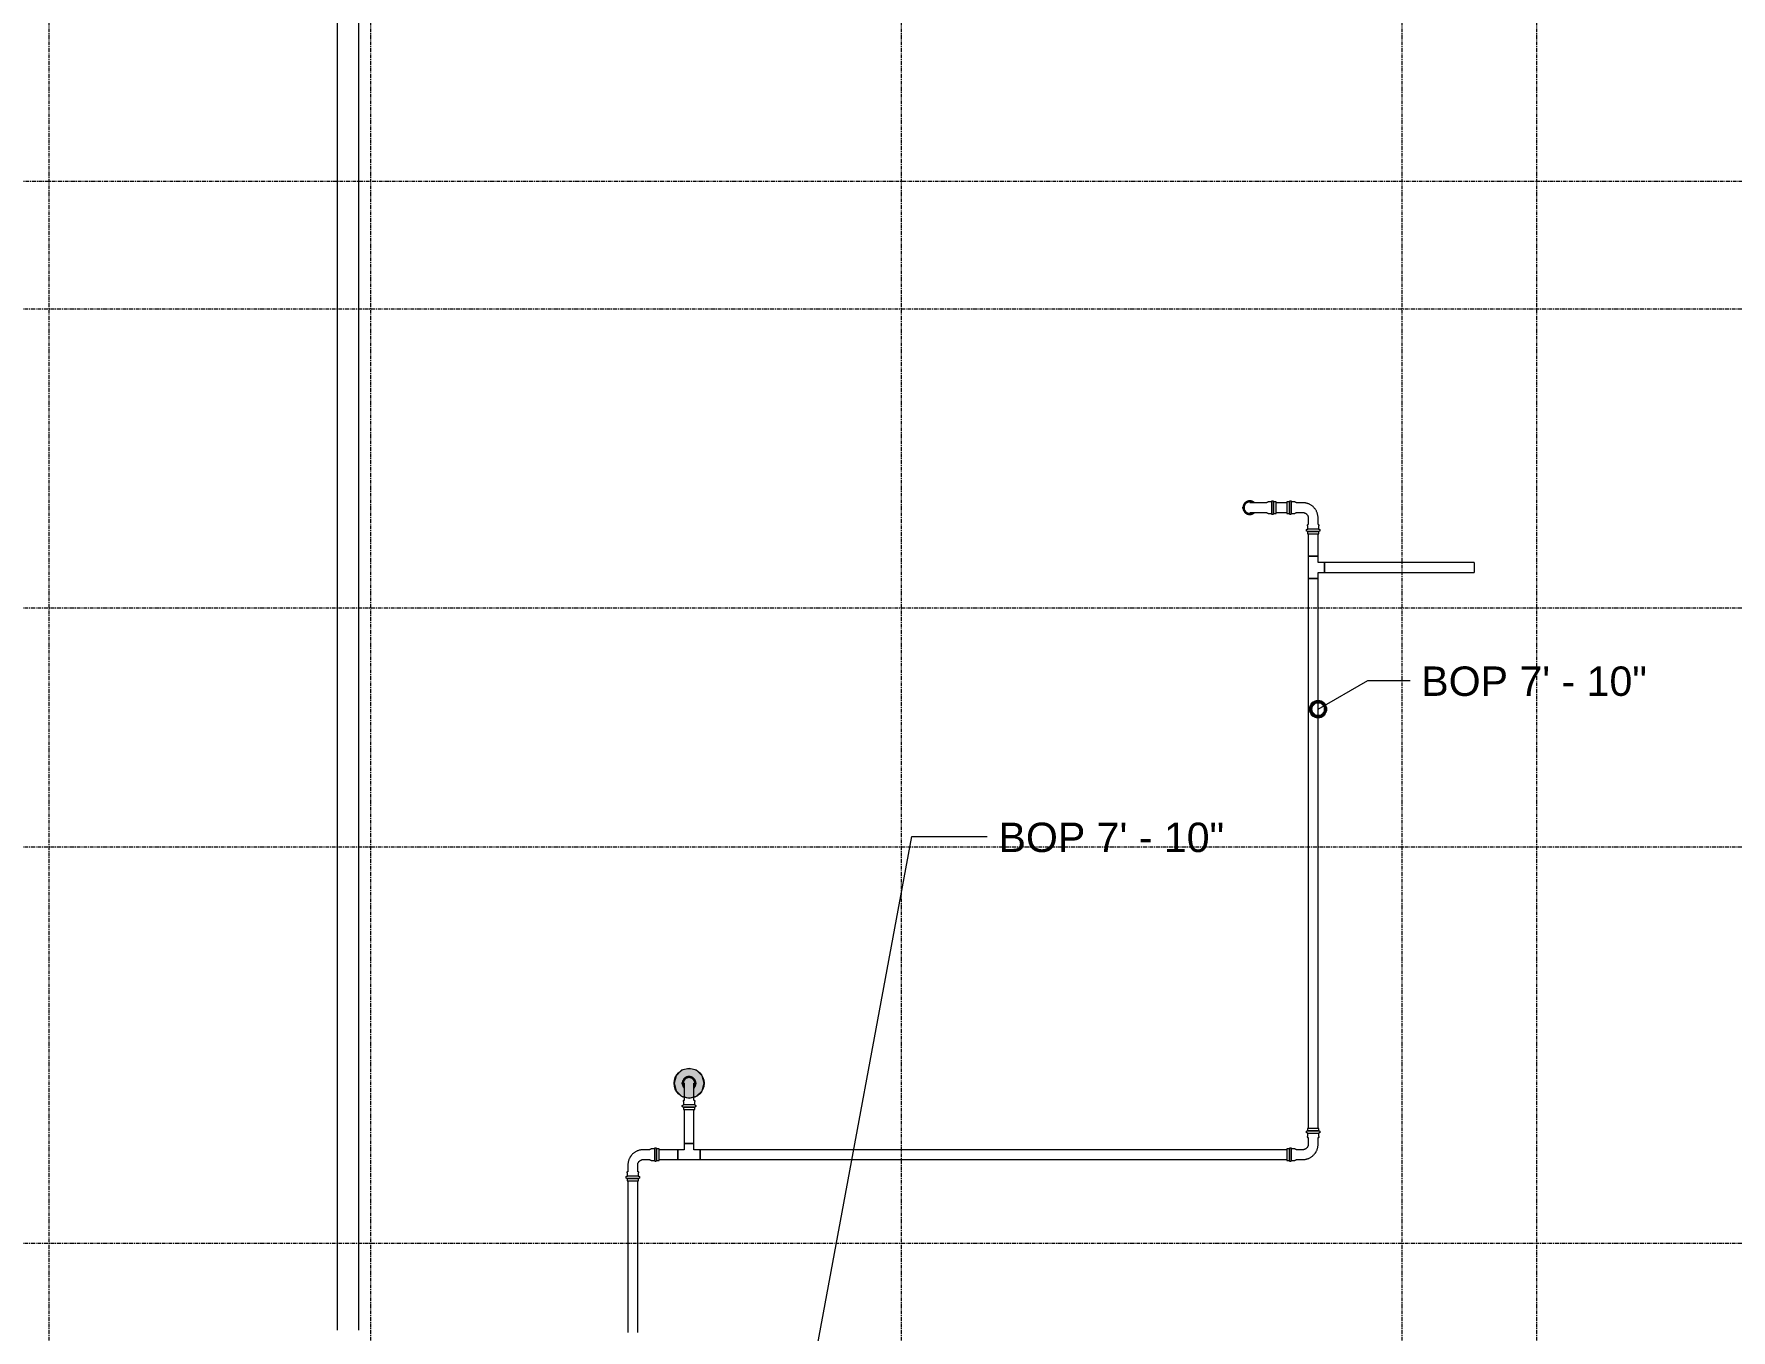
# Model space of a CAD drawing. Header units: inches. Extents: x -3679 to 241, y -496 to 1784.
# Drawn here: x -3057 to -2830, y 675.4 to 848.8 of the extents above; entities that cross this region are included whole.
import ezdxf

# ---------------------------------------------------------------- set-up
doc = ezdxf.new("R2010")
doc.units = ezdxf.units.IN
doc.header["$MEASUREMENT"] = 0
doc.linetypes.add('Grid Line', pattern=[0.875, 0.5, -0.125, 0.125, -0.125])
for name, color, linetype, lineweight in [('A-ANNO-NOTE', 250, 'Continuous', 9), ('G-ANNO-DIMS', 251, 'Continuous', 9), ('P-PIPE', 1, 'Continuous', 9), ('P-PIPE-CNTR', 1, 'Continuous', 9), ('S-GRID', 8, 'Continuous', 9)]:
    doc.layers.add(name, color=color, linetype=linetype, lineweight=lineweight)
doc.styles.add('Arial', font='arial.ttf', dxfattribs={"height": 3.934132})

# ---------------------------------------------------------------- blocks, each defined once
blk = doc.blocks.new('Victaulic-VicPress316-Elbow 90-45deg Style P568_P571 - Standard-V2-SECOND LEVEL')
at = {"layer": 'P-PIPE'}
for p, q in [((-3203.7, 731.1), (-3203.7, 730.2)), ((-3202.39, 730.21), (-3202.39, 731.1)), ((-3203.81, 730.05), (-3203.81, 729.6)), ((-3203.05, 729.6), (-3203.81, 729.6)), ((-3203.81, 729.31), (-3203.81, 728.97)), ((-3203.05, 729.31), (-3203.81, 729.31)), ((-3203.81, 728.97), (-3203.05, 728.97)), ((-3202.28, 729.6), (-3203.05, 729.6)), ((-3202.28, 729.31), (-3203.05, 729.31)), ((-3203.05, 728.97), (-3202.28, 728.97)), ((-3202.28, 729.6), (-3202.28, 730.05)), ((-3202.28, 728.97), (-3202.28, 729.31))]:
    blk.add_line(p, q, dxfattribs=at)
at = {"layer": 'P-PIPE', "flags": 128}
for points in [[(-3203.05, 733.4), (-3203.08, 733.4), (-3203.12, 733.4), (-3203.16, 733.4), (-3203.19, 733.39), (-3203.23, 733.38), (-3203.26, 733.38), (-3203.3, 733.37), (-3203.33, 733.36), (-3203.37, 733.34), (-3203.4, 733.33), (-3203.43, 733.32), (-3203.47, 733.3), (-3203.5, 733.28), (-3203.53, 733.26), (-3203.56, 733.24), (-3203.59, 733.22), (-3203.62, 733.2), (-3203.65, 733.18), (-3203.67, 733.15), (-3203.7, 733.13), (-3203.73, 733.1), (-3203.75, 733.07), (-3203.77, 733.04), (-3203.79, 733.01), (-3203.81, 732.98), (-3203.83, 732.95), (-3203.85, 732.92), (-3203.87, 732.89), (-3203.88, 732.85), (-3203.9, 732.82), (-3203.91, 732.79), (-3203.92, 732.75), (-3203.93, 732.72), (-3203.94, 732.68), (-3203.94, 732.65), (-3203.95, 732.61), (-3203.95, 732.57), (-3203.96, 732.54), (-3203.96, 732.5), (-3203.96, 732.46), (-3203.96, 732.43), (-3203.95, 732.39), (-3203.95, 732.35), (-3203.94, 732.32), (-3203.93, 732.28), (-3203.93, 732.25), (-3203.91, 732.21), (-3203.9, 732.18), (-3203.89, 732.14), (-3203.88, 732.11), (-3203.86, 732.08), (-3203.84, 732.05), (-3203.82, 732.01), (-3203.8, 731.98), (-3203.78, 731.95), (-3203.76, 731.92), (-3203.74, 731.9), (-3203.71, 731.87)], [(-3202.39, 731.86), (-3202.37, 731.88), (-3202.34, 731.91), (-3202.32, 731.94), (-3202.3, 731.97), (-3202.28, 732), (-3202.26, 732.03), (-3202.24, 732.06), (-3202.23, 732.09), (-3202.21, 732.13), (-3202.2, 732.16), (-3202.18, 732.19), (-3202.17, 732.23), (-3202.16, 732.26), (-3202.15, 732.3), (-3202.15, 732.33), (-3202.14, 732.37), (-3202.14, 732.41), (-3202.14, 732.44), (-3202.13, 732.48), (-3202.13, 732.52), (-3202.14, 732.55), (-3202.14, 732.59), (-3202.14, 732.63), (-3202.15, 732.66), (-3202.16, 732.7), (-3202.17, 732.73), (-3202.18, 732.77), (-3202.19, 732.8), (-3202.2, 732.84), (-3202.22, 732.87), (-3202.23, 732.9), (-3202.25, 732.93), (-3202.27, 732.97), (-3202.29, 733), (-3202.31, 733.03), (-3202.33, 733.06), (-3202.35, 733.08), (-3202.38, 733.11), (-3202.4, 733.14), (-3202.43, 733.16), (-3202.46, 733.19), (-3202.49, 733.21), (-3202.51, 733.23), (-3202.55, 733.25), (-3202.58, 733.27), (-3202.61, 733.29), (-3202.64, 733.31), (-3202.67, 733.32), (-3202.71, 733.34), (-3202.74, 733.35), (-3202.78, 733.36), (-3202.81, 733.37), (-3202.85, 733.38), (-3202.88, 733.39), (-3202.92, 733.39), (-3202.95, 733.4), (-3202.99, 733.4), (-3203.03, 733.4), (-3203.05, 733.4)], [(-3203.05, 733.26), (-3203.08, 733.26), (-3203.11, 733.25), (-3203.14, 733.25), (-3203.17, 733.25), (-3203.2, 733.24), (-3203.23, 733.23), (-3203.26, 733.23), (-3203.29, 733.22), (-3203.32, 733.21), (-3203.34, 733.2), (-3203.37, 733.18), (-3203.4, 733.17), (-3203.43, 733.16), (-3203.45, 733.14), (-3203.48, 733.12), (-3203.5, 733.1), (-3203.53, 733.09), (-3203.55, 733.07), (-3203.57, 733.05), (-3203.6, 733.02), (-3203.62, 733), (-3203.64, 732.98), (-3203.66, 732.95), (-3203.67, 732.93), (-3203.69, 732.9), (-3203.71, 732.88), (-3203.72, 732.85), (-3203.74, 732.82), (-3203.75, 732.8), (-3203.76, 732.77), (-3203.77, 732.74), (-3203.78, 732.71), (-3203.79, 732.68), (-3203.8, 732.65), (-3203.8, 732.62), (-3203.81, 732.59), (-3203.81, 732.56), (-3203.81, 732.53), (-3203.81, 732.5), (-3203.81, 732.47), (-3203.81, 732.44), (-3203.81, 732.41), (-3203.8, 732.38), (-3203.8, 732.35), (-3203.79, 732.32), (-3203.78, 732.29), (-3203.78, 732.26), (-3203.77, 732.23), (-3203.76, 732.2), (-3203.74, 732.17), (-3203.73, 732.14), (-3203.72, 732.12), (-3203.7, 732.1)], [(-3203.7, 732.49), (-3203.7, 732.49), (-3203.7, 732.49), (-3203.7, 732.48), (-3203.7, 732.47), (-3203.7, 732.46), (-3203.7, 732.45), (-3203.7, 732.44), (-3203.7, 732.42), (-3203.7, 732.4), (-3203.7, 732.38), (-3203.7, 732.36), (-3203.7, 732.33), (-3203.7, 732.31), (-3203.7, 732.28), (-3203.7, 732.25), (-3203.7, 732.21), (-3203.7, 732.18), (-3203.7, 732.14), (-3203.7, 732.11), (-3203.7, 732.07), (-3203.7, 732.03), (-3203.7, 731.98), (-3203.7, 731.94), (-3203.7, 731.9), (-3203.7, 731.85), (-3203.7, 731.8), (-3203.7, 731.75), (-3203.7, 731.7), (-3203.7, 731.65), (-3203.7, 731.6), (-3203.7, 731.55), (-3203.7, 731.5), (-3203.7, 731.44), (-3203.7, 731.39), (-3203.7, 731.33), (-3203.7, 731.28), (-3203.7, 731.22), (-3203.7, 731.17), (-3203.7, 731.11), (-3203.7, 731.1)], [(-3202.39, 732.1), (-3202.37, 732.13), (-3202.36, 732.16), (-3202.34, 732.18), (-3202.33, 732.21), (-3202.32, 732.24), (-3202.31, 732.27), (-3202.3, 732.3), (-3202.3, 732.33), (-3202.29, 732.36), (-3202.29, 732.39), (-3202.28, 732.42), (-3202.28, 732.45), (-3202.28, 732.48), (-3202.28, 732.51), (-3202.28, 732.54), (-3202.28, 732.57), (-3202.29, 732.6), (-3202.29, 732.63), (-3202.3, 732.66), (-3202.31, 732.69), (-3202.32, 732.72), (-3202.33, 732.75), (-3202.34, 732.78), (-3202.35, 732.81), (-3202.36, 732.84), (-3202.38, 732.86), (-3202.39, 732.89), (-3202.41, 732.92), (-3202.43, 732.94), (-3202.44, 732.97), (-3202.46, 732.99), (-3202.48, 733.01), (-3202.51, 733.03), (-3202.53, 733.06), (-3202.55, 733.08), (-3202.58, 733.09), (-3202.6, 733.11), (-3202.62, 733.13), (-3202.65, 733.15), (-3202.68, 733.16), (-3202.7, 733.18), (-3202.73, 733.19), (-3202.76, 733.2), (-3202.79, 733.21), (-3202.82, 733.22), (-3202.85, 733.23), (-3202.88, 733.24), (-3202.91, 733.24), (-3202.94, 733.25), (-3202.97, 733.25), (-3203, 733.26), (-3203.03, 733.26), (-3203.05, 733.26)], [(-3202.39, 731.1), (-3202.39, 731.15), (-3202.39, 731.21), (-3202.39, 731.26), (-3202.39, 731.32), (-3202.39, 731.37), (-3202.39, 731.43), (-3202.39, 731.48), (-3202.39, 731.54), (-3202.39, 731.59), (-3202.39, 731.64), (-3202.39, 731.69), (-3202.39, 731.74), (-3202.39, 731.79), (-3202.39, 731.84), (-3202.39, 731.88), (-3202.39, 731.93), (-3202.39, 731.97), (-3202.39, 732.02), (-3202.39, 732.06), (-3202.39, 732.1), (-3202.39, 732.13), (-3202.39, 732.17), (-3202.39, 732.21), (-3202.39, 732.24), (-3202.39, 732.27), (-3202.39, 732.3), (-3202.39, 732.33), (-3202.39, 732.35), (-3202.39, 732.37), (-3202.39, 732.4), (-3202.39, 732.41), (-3202.39, 732.43), (-3202.39, 732.45), (-3202.39, 732.46), (-3202.39, 732.47), (-3202.39, 732.48), (-3202.39, 732.48), (-3202.39, 732.49), (-3202.39, 732.49), (-3202.39, 732.49)], [(-3203.81, 729.31), (-3203.82, 729.31), (-3203.82, 729.31), (-3203.83, 729.31), (-3203.84, 729.31), (-3203.84, 729.31), (-3203.85, 729.31), (-3203.85, 729.31), (-3203.86, 729.32), (-3203.86, 729.32), (-3203.87, 729.32), (-3203.87, 729.32), (-3203.88, 729.32), (-3203.88, 729.33), (-3203.89, 729.33), (-3203.89, 729.33), (-3203.9, 729.34), (-3203.9, 729.34), (-3203.91, 729.34), (-3203.91, 729.35), (-3203.92, 729.35), (-3203.92, 729.36), (-3203.92, 729.36), (-3203.93, 729.37), (-3203.93, 729.37), (-3203.93, 729.38), (-3203.94, 729.38), (-3203.94, 729.39), (-3203.94, 729.39), (-3203.95, 729.4), (-3203.95, 729.4), (-3203.95, 729.41), (-3203.95, 729.41), (-3203.95, 729.42), (-3203.95, 729.42), (-3203.96, 729.43), (-3203.96, 729.44), (-3203.96, 729.44), (-3203.96, 729.45), (-3203.96, 729.45), (-3203.96, 729.46), (-3203.96, 729.46), (-3203.96, 729.47), (-3203.96, 729.48), (-3203.96, 729.48), (-3203.95, 729.49), (-3203.95, 729.49), (-3203.95, 729.5), (-3203.95, 729.5), (-3203.95, 729.51), (-3203.94, 729.51), (-3203.94, 729.52), (-3203.94, 729.52), (-3203.94, 729.53), (-3203.93, 729.53), (-3203.93, 729.54), (-3203.93, 729.54), (-3203.92, 729.55), (-3203.92, 729.55), (-3203.92, 729.56), (-3203.91, 729.56), (-3203.91, 729.57), (-3203.9, 729.57), (-3203.9, 729.57), (-3203.89, 729.58), (-3203.89, 729.58), (-3203.88, 729.58), (-3203.88, 729.58), (-3203.87, 729.59), (-3203.87, 729.59), (-3203.86, 729.59), (-3203.86, 729.59), (-3203.85, 729.59), (-3203.84, 729.6), (-3203.84, 729.6), (-3203.83, 729.6), (-3203.83, 729.6), (-3203.82, 729.6), (-3203.82, 729.6), (-3203.81, 729.6)], [(-3203.81, 730.05), (-3203.81, 730.06), (-3203.81, 730.07), (-3203.81, 730.08), (-3203.81, 730.09), (-3203.81, 730.11), (-3203.8, 730.12), (-3203.8, 730.13), (-3203.8, 730.14), (-3203.8, 730.15), (-3203.79, 730.16), (-3203.79, 730.17), (-3203.78, 730.18), (-3203.78, 730.19), (-3203.77, 730.2), (-3203.76, 730.2), (-3203.76, 730.21), (-3203.75, 730.22), (-3203.74, 730.23), (-3203.74, 730.24), (-3203.73, 730.25), (-3203.72, 730.25), (-3203.71, 730.26), (-3203.71, 730.27), (-3203.7, 730.27)], [(-3203.05, 729.6), (-3203.08, 729.6), (-3203.11, 729.6), (-3203.14, 729.6), (-3203.17, 729.6), (-3203.2, 729.6), (-3203.23, 729.6), (-3203.26, 729.6), (-3203.29, 729.6), (-3203.32, 729.6), (-3203.34, 729.6), (-3203.37, 729.6), (-3203.4, 729.6), (-3203.43, 729.6), (-3203.45, 729.6), (-3203.48, 729.6), (-3203.5, 729.6), (-3203.53, 729.6), (-3203.55, 729.6), (-3203.57, 729.6), (-3203.6, 729.6), (-3203.62, 729.6), (-3203.64, 729.6), (-3203.66, 729.6), (-3203.67, 729.6), (-3203.69, 729.6), (-3203.71, 729.6), (-3203.72, 729.6), (-3203.74, 729.6), (-3203.75, 729.6), (-3203.76, 729.6), (-3203.77, 729.6), (-3203.78, 729.6), (-3203.79, 729.6), (-3203.8, 729.6), (-3203.8, 729.6), (-3203.81, 729.6), (-3203.81, 729.6), (-3203.81, 729.6), (-3203.81, 729.6), (-3203.81, 729.6)], [(-3203.81, 729.6), (-3203.81, 729.6), (-3203.81, 729.6), (-3203.81, 729.6), (-3203.8, 729.6), (-3203.8, 729.6), (-3203.79, 729.6), (-3203.78, 729.6), (-3203.77, 729.6)], [(-3203.77, 729.31), (-3203.78, 729.31), (-3203.79, 729.31), (-3203.8, 729.31), (-3203.8, 729.31), (-3203.81, 729.31), (-3203.81, 729.31), (-3203.81, 729.31), (-3203.81, 729.31), (-3203.81, 729.31)], [(-3203.81, 729.31), (-3203.81, 729.31), (-3203.81, 729.31), (-3203.81, 729.31), (-3203.8, 729.31), (-3203.8, 729.31), (-3203.79, 729.31), (-3203.78, 729.31), (-3203.77, 729.31), (-3203.76, 729.31), (-3203.75, 729.31), (-3203.74, 729.31), (-3203.73, 729.31), (-3203.71, 729.31), (-3203.7, 729.31), (-3203.68, 729.31), (-3203.66, 729.31), (-3203.64, 729.31), (-3203.62, 729.31), (-3203.6, 729.31), (-3203.58, 729.31), (-3203.56, 729.31), (-3203.53, 729.31), (-3203.51, 729.31), (-3203.49, 729.31), (-3203.46, 729.31), (-3203.43, 729.31), (-3203.41, 729.31), (-3203.38, 729.31), (-3203.35, 729.31), (-3203.32, 729.31), (-3203.29, 729.31), (-3203.27, 729.31), (-3203.24, 729.31), (-3203.21, 729.31), (-3203.18, 729.31), (-3203.15, 729.31), (-3203.12, 729.31), (-3203.08, 729.31), (-3203.05, 729.31), (-3203.05, 729.31)], [(-3202.28, 729.6), (-3202.28, 729.6), (-3202.28, 729.6), (-3202.29, 729.6), (-3202.29, 729.6), (-3202.29, 729.6), (-3202.3, 729.6), (-3202.31, 729.6), (-3202.32, 729.6), (-3202.33, 729.6), (-3202.34, 729.6), (-3202.35, 729.6), (-3202.37, 729.6), (-3202.38, 729.6), (-3202.4, 729.6), (-3202.41, 729.6), (-3202.43, 729.6), (-3202.45, 729.6), (-3202.47, 729.6), (-3202.49, 729.6), (-3202.51, 729.6), (-3202.53, 729.6), (-3202.56, 729.6), (-3202.58, 729.6), (-3202.61, 729.6), (-3202.63, 729.6), (-3202.66, 729.6), (-3202.68, 729.6), (-3202.71, 729.6), (-3202.74, 729.6), (-3202.77, 729.6), (-3202.8, 729.6), (-3202.83, 729.6), (-3202.86, 729.6), (-3202.89, 729.6), (-3202.92, 729.6), (-3202.95, 729.6), (-3202.98, 729.6), (-3203.01, 729.6), (-3203.04, 729.6), (-3203.05, 729.6)], [(-3203.05, 729.31), (-3203.02, 729.31), (-3202.98, 729.31), (-3202.95, 729.31), (-3202.92, 729.31), (-3202.89, 729.31), (-3202.86, 729.31), (-3202.83, 729.31), (-3202.8, 729.31), (-3202.78, 729.31), (-3202.75, 729.31), (-3202.72, 729.31), (-3202.69, 729.31), (-3202.67, 729.31), (-3202.64, 729.31), (-3202.61, 729.31), (-3202.59, 729.31), (-3202.56, 729.31), (-3202.54, 729.31), (-3202.52, 729.31), (-3202.5, 729.31), (-3202.48, 729.31), (-3202.46, 729.31), (-3202.44, 729.31), (-3202.42, 729.31), (-3202.4, 729.31), (-3202.39, 729.31), (-3202.37, 729.31), (-3202.36, 729.31), (-3202.34, 729.31), (-3202.33, 729.31), (-3202.32, 729.31), (-3202.31, 729.31), (-3202.3, 729.31), (-3202.3, 729.31), (-3202.29, 729.31), (-3202.29, 729.31), (-3202.28, 729.31), (-3202.28, 729.31), (-3202.28, 729.31), (-3202.28, 729.31)], [(-3202.39, 730.27), (-3202.38, 730.26), (-3202.37, 730.26), (-3202.36, 730.25), (-3202.36, 730.24), (-3202.35, 730.23), (-3202.34, 730.22), (-3202.33, 730.22), (-3202.33, 730.21), (-3202.32, 730.2), (-3202.32, 730.19), (-3202.31, 730.18), (-3202.31, 730.17), (-3202.3, 730.16), (-3202.3, 730.15), (-3202.29, 730.14), (-3202.29, 730.13), (-3202.29, 730.12), (-3202.29, 730.11), (-3202.28, 730.1), (-3202.28, 730.09), (-3202.28, 730.07), (-3202.28, 730.06), (-3202.28, 730.05), (-3202.28, 730.05)], [(-3202.32, 729.6), (-3202.31, 729.6), (-3202.3, 729.6), (-3202.3, 729.6), (-3202.29, 729.6), (-3202.29, 729.6), (-3202.28, 729.6), (-3202.28, 729.6), (-3202.28, 729.6), (-3202.28, 729.6)], [(-3202.28, 729.31), (-3202.28, 729.31), (-3202.28, 729.31), (-3202.29, 729.31), (-3202.29, 729.31), (-3202.29, 729.31), (-3202.3, 729.31), (-3202.31, 729.31), (-3202.32, 729.31)], [(-3202.28, 729.6), (-3202.27, 729.6), (-3202.27, 729.6), (-3202.26, 729.6), (-3202.26, 729.6), (-3202.25, 729.6), (-3202.24, 729.6), (-3202.24, 729.59), (-3202.23, 729.59), (-3202.23, 729.59), (-3202.22, 729.59), (-3202.22, 729.59), (-3202.21, 729.58), (-3202.21, 729.58), (-3202.2, 729.58), (-3202.2, 729.57), (-3202.19, 729.57), (-3202.19, 729.57), (-3202.18, 729.56), (-3202.18, 729.56), (-3202.18, 729.56), (-3202.17, 729.55), (-3202.17, 729.55), (-3202.16, 729.54), (-3202.16, 729.54), (-3202.16, 729.53), (-3202.15, 729.53), (-3202.15, 729.52), (-3202.15, 729.52), (-3202.15, 729.51), (-3202.14, 729.51), (-3202.14, 729.5), (-3202.14, 729.5), (-3202.14, 729.49), (-3202.14, 729.48), (-3202.14, 729.48), (-3202.14, 729.47), (-3202.13, 729.47), (-3202.13, 729.46), (-3202.13, 729.46), (-3202.13, 729.45), (-3202.13, 729.44), (-3202.13, 729.44), (-3202.14, 729.43), (-3202.14, 729.43), (-3202.14, 729.42), (-3202.14, 729.42), (-3202.14, 729.41), (-3202.14, 729.4), (-3202.14, 729.4), (-3202.15, 729.39), (-3202.15, 729.39), (-3202.15, 729.38), (-3202.16, 729.38), (-3202.16, 729.37), (-3202.16, 729.37), (-3202.17, 729.36), (-3202.17, 729.36), (-3202.17, 729.35), (-3202.18, 729.35), (-3202.18, 729.35), (-3202.19, 729.34), (-3202.19, 729.34), (-3202.19, 729.34), (-3202.2, 729.33), (-3202.2, 729.33), (-3202.21, 729.33), (-3202.21, 729.32), (-3202.22, 729.32), (-3202.23, 729.32), (-3202.23, 729.32), (-3202.24, 729.32), (-3202.24, 729.31), (-3202.25, 729.31), (-3202.25, 729.31), (-3202.26, 729.31), (-3202.26, 729.31), (-3202.27, 729.31), (-3202.28, 729.31), (-3202.28, 729.31)]]:
    blk.add_lwpolyline(points, dxfattribs=at)
blk = doc.blocks.new('Victaulic-VicPress316-Elbow 90-45deg Style P568_P571 - Standard-V1-SECOND LEVEL')
at = {"layer": 'P-PIPE'}
for p, q in [((-0.77, 3.52), (-0.77, 3.18)), ((0.77, 3.52), (-0.77, 3.52)), ((-0.77, 3.18), (0.77, 3.18)), ((-0.77, 2.89), (-0.77, 2.44)), ((-0.77, 2.89), (0.77, 2.89)), ((-0.66, 2.28), (-0.66, 1.39)), ((0.66, 1.39), (0.66, 2.28)), ((0.77, 3.18), (0.77, 3.52)), ((0.77, 2.44), (0.77, 2.89)), ((-3.18, 0.77), (-3.52, 0.77)), ((-3.52, 0.77), (-3.52, -0.77)), ((-3.18, -0.77), (-3.18, 0.77)), ((-2.44, 0.77), (-2.89, 0.77)), ((-2.89, -0.77), (-2.89, 0.77)), ((-1.39, 0.66), (-2.28, 0.66)), ((-3.52, -0.77), (-3.18, -0.77)), ((-2.89, -0.77), (-2.44, -0.77)), ((-2.28, -0.66), (-1.39, -0.66))]:
    blk.add_line(p, q, dxfattribs=at)
at = {"layer": 'P-PIPE', "flags": 128}
for points in [[(-0.77, 2.89), (-0.77, 2.89), (-0.78, 2.89), (-0.78, 2.89), (-0.79, 2.89), (-0.8, 2.89), (-0.8, 2.89), (-0.81, 2.9), (-0.81, 2.9), (-0.82, 2.9), (-0.82, 2.9), (-0.83, 2.9), (-0.83, 2.91), (-0.84, 2.91), (-0.84, 2.91), (-0.85, 2.92), (-0.85, 2.92), (-0.86, 2.92), (-0.86, 2.93), (-0.87, 2.93), (-0.87, 2.93), (-0.87, 2.94), (-0.88, 2.94), (-0.88, 2.95), (-0.89, 2.95), (-0.89, 2.96), (-0.89, 2.96), (-0.89, 2.97), (-0.9, 2.97), (-0.9, 2.98), (-0.9, 2.98), (-0.9, 2.99), (-0.91, 2.99), (-0.91, 3), (-0.91, 3.01), (-0.91, 3.01), (-0.91, 3.02), (-0.91, 3.02), (-0.91, 3.03), (-0.91, 3.03), (-0.91, 3.04), (-0.91, 3.05), (-0.91, 3.05), (-0.91, 3.06), (-0.91, 3.06), (-0.91, 3.07), (-0.91, 3.07), (-0.91, 3.08), (-0.9, 3.09), (-0.9, 3.09), (-0.9, 3.1), (-0.9, 3.1), (-0.89, 3.11), (-0.89, 3.11), (-0.89, 3.12), (-0.88, 3.12), (-0.88, 3.13), (-0.88, 3.13), (-0.87, 3.14), (-0.87, 3.14), (-0.86, 3.14), (-0.86, 3.15), (-0.86, 3.15), (-0.85, 3.15), (-0.85, 3.16), (-0.84, 3.16), (-0.84, 3.16), (-0.83, 3.17), (-0.83, 3.17), (-0.82, 3.17), (-0.82, 3.17), (-0.81, 3.17), (-0.8, 3.18), (-0.8, 3.18), (-0.79, 3.18), (-0.79, 3.18), (-0.78, 3.18), (-0.78, 3.18), (-0.77, 3.18), (-0.77, 3.18)], [(0.77, 3.18), (0.77, 3.18), (0.76, 3.18), (0.76, 3.18), (0.76, 3.18), (0.75, 3.18), (0.74, 3.18), (0.74, 3.18), (0.73, 3.18), (0.72, 3.18), (0.71, 3.18), (0.69, 3.18), (0.68, 3.18), (0.67, 3.18), (0.65, 3.18), (0.63, 3.18), (0.61, 3.18), (0.6, 3.18), (0.58, 3.18), (0.56, 3.18), (0.53, 3.18), (0.51, 3.18), (0.49, 3.18), (0.46, 3.18), (0.44, 3.18), (0.41, 3.18), (0.39, 3.18), (0.36, 3.18), (0.33, 3.18), (0.31, 3.18), (0.28, 3.18), (0.25, 3.18), (0.22, 3.18), (0.19, 3.18), (0.16, 3.18), (0.13, 3.18), (0.1, 3.18), (0.07, 3.18), (0.04, 3.18), (0.01, 3.18), (-0.02, 3.18), (-0.05, 3.18), (-0.08, 3.18), (-0.11, 3.18), (-0.14, 3.18), (-0.17, 3.18), (-0.2, 3.18), (-0.23, 3.18), (-0.26, 3.18), (-0.29, 3.18), (-0.32, 3.18), (-0.35, 3.18), (-0.37, 3.18), (-0.4, 3.18), (-0.43, 3.18), (-0.45, 3.18), (-0.48, 3.18), (-0.5, 3.18), (-0.52, 3.18), (-0.54, 3.18), (-0.57, 3.18), (-0.59, 3.18), (-0.6, 3.18), (-0.62, 3.18), (-0.64, 3.18), (-0.66, 3.18), (-0.67, 3.18), (-0.69, 3.18), (-0.7, 3.18), (-0.71, 3.18), (-0.72, 3.18), (-0.73, 3.18), (-0.74, 3.18), (-0.75, 3.18), (-0.75, 3.18), (-0.76, 3.18), (-0.76, 3.18), (-0.77, 3.18), (-0.77, 3.18), (-0.77, 3.18)], [(-0.77, 3.18), (-0.77, 3.18), (-0.76, 3.18), (-0.76, 3.18), (-0.76, 3.18), (-0.75, 3.18), (-0.74, 3.18), (-0.74, 3.18), (-0.73, 3.18)], [(-0.77, 2.89), (-0.77, 2.89), (-0.76, 2.89), (-0.76, 2.89), (-0.76, 2.89), (-0.75, 2.89), (-0.74, 2.89), (-0.74, 2.89), (-0.73, 2.89), (-0.72, 2.89), (-0.71, 2.89), (-0.69, 2.89), (-0.68, 2.89), (-0.67, 2.89), (-0.65, 2.89), (-0.63, 2.89), (-0.61, 2.89), (-0.6, 2.89), (-0.58, 2.89), (-0.56, 2.89), (-0.53, 2.89), (-0.51, 2.89), (-0.49, 2.89), (-0.46, 2.89), (-0.44, 2.89), (-0.41, 2.89), (-0.39, 2.89), (-0.36, 2.89), (-0.33, 2.89), (-0.31, 2.89), (-0.28, 2.89), (-0.25, 2.89), (-0.22, 2.89), (-0.19, 2.89), (-0.16, 2.89), (-0.13, 2.89), (-0.1, 2.89), (-0.07, 2.89), (-0.04, 2.89), (-0.01, 2.89), (0.02, 2.89), (0.05, 2.89), (0.08, 2.89), (0.11, 2.89), (0.14, 2.89), (0.17, 2.89), (0.2, 2.89), (0.23, 2.89), (0.26, 2.89), (0.29, 2.89), (0.32, 2.89), (0.35, 2.89), (0.37, 2.89), (0.4, 2.89), (0.43, 2.89), (0.45, 2.89), (0.48, 2.89), (0.5, 2.89), (0.52, 2.89), (0.54, 2.89), (0.57, 2.89), (0.59, 2.89), (0.6, 2.89), (0.62, 2.89), (0.64, 2.89), (0.66, 2.89), (0.67, 2.89), (0.69, 2.89), (0.7, 2.89), (0.71, 2.89), (0.72, 2.89), (0.73, 2.89), (0.74, 2.89), (0.75, 2.89), (0.75, 2.89), (0.76, 2.89), (0.76, 2.89), (0.77, 2.89), (0.77, 2.89), (0.77, 2.89)], [(-0.72, 2.89), (-0.73, 2.89), (-0.74, 2.89), (-0.75, 2.89), (-0.75, 2.89), (-0.76, 2.89), (-0.76, 2.89), (-0.77, 2.89), (-0.77, 2.89), (-0.77, 2.89)], [(-0.66, 2.22), (-0.67, 2.23), (-0.67, 2.23), (-0.68, 2.24), (-0.69, 2.25), (-0.7, 2.26), (-0.7, 2.27), (-0.71, 2.27), (-0.72, 2.28), (-0.72, 2.29), (-0.73, 2.3), (-0.73, 2.31), (-0.74, 2.32), (-0.74, 2.33), (-0.75, 2.34), (-0.75, 2.35), (-0.76, 2.36), (-0.76, 2.37), (-0.76, 2.38), (-0.76, 2.39), (-0.76, 2.4), (-0.77, 2.42), (-0.77, 2.43), (-0.77, 2.44), (-0.77, 2.44)], [(0.77, 2.44), (0.77, 2.43), (0.77, 2.42), (0.76, 2.41), (0.76, 2.4), (0.76, 2.38), (0.76, 2.37), (0.76, 2.36), (0.75, 2.35), (0.75, 2.34), (0.74, 2.33), (0.74, 2.32), (0.74, 2.31), (0.73, 2.3), (0.72, 2.29), (0.72, 2.29), (0.71, 2.28), (0.71, 2.27), (0.7, 2.26), (0.69, 2.25), (0.68, 2.24), (0.68, 2.24), (0.67, 2.23), (0.66, 2.22), (0.66, 2.22)], [(0.72, 3.18), (0.73, 3.18), (0.74, 3.18), (0.75, 3.18), (0.75, 3.18), (0.76, 3.18), (0.76, 3.18), (0.77, 3.18), (0.77, 3.18), (0.77, 3.18)], [(0.77, 2.89), (0.77, 2.89), (0.76, 2.89), (0.76, 2.89), (0.76, 2.89), (0.75, 2.89), (0.74, 2.89), (0.74, 2.89), (0.73, 2.89)], [(0.77, 3.18), (0.77, 3.18), (0.78, 3.18), (0.78, 3.18), (0.79, 3.18), (0.8, 3.18), (0.8, 3.18), (0.81, 3.18), (0.81, 3.17), (0.82, 3.17), (0.82, 3.17), (0.83, 3.17), (0.83, 3.17), (0.84, 3.16), (0.84, 3.16), (0.85, 3.16), (0.85, 3.15), (0.86, 3.15), (0.86, 3.15), (0.87, 3.14), (0.87, 3.14), (0.87, 3.13), (0.88, 3.13), (0.88, 3.12), (0.89, 3.12), (0.89, 3.11), (0.89, 3.11), (0.89, 3.1), (0.9, 3.1), (0.9, 3.09), (0.9, 3.09), (0.9, 3.08), (0.91, 3.08), (0.91, 3.07), (0.91, 3.07), (0.91, 3.06), (0.91, 3.05), (0.91, 3.05), (0.91, 3.04), (0.91, 3.04), (0.91, 3.03), (0.91, 3.03), (0.91, 3.02), (0.91, 3.01), (0.91, 3.01), (0.91, 3), (0.91, 3), (0.91, 2.99), (0.9, 2.99), (0.9, 2.98), (0.9, 2.98), (0.9, 2.97), (0.89, 2.97), (0.89, 2.96), (0.89, 2.96), (0.88, 2.95), (0.88, 2.95), (0.88, 2.94), (0.87, 2.94), (0.87, 2.93), (0.86, 2.93), (0.86, 2.92), (0.86, 2.92), (0.85, 2.92), (0.85, 2.91), (0.84, 2.91), (0.84, 2.91), (0.83, 2.91), (0.83, 2.9), (0.82, 2.9), (0.82, 2.9), (0.81, 2.9), (0.8, 2.9), (0.8, 2.89), (0.79, 2.89), (0.79, 2.89), (0.78, 2.89), (0.78, 2.89), (0.77, 2.89), (0.77, 2.89)], [(-3.18, 0.77), (-3.18, 0.77), (-3.18, 0.78), (-3.18, 0.78), (-3.18, 0.79), (-3.18, 0.8), (-3.18, 0.8), (-3.18, 0.81), (-3.17, 0.81), (-3.17, 0.82), (-3.17, 0.82), (-3.17, 0.83), (-3.17, 0.83), (-3.16, 0.84), (-3.16, 0.84), (-3.16, 0.85), (-3.15, 0.85), (-3.15, 0.86), (-3.15, 0.86), (-3.14, 0.87), (-3.14, 0.87), (-3.13, 0.87), (-3.13, 0.88), (-3.12, 0.88), (-3.12, 0.89), (-3.11, 0.89), (-3.11, 0.89), (-3.1, 0.89), (-3.1, 0.9), (-3.09, 0.9), (-3.09, 0.9), (-3.08, 0.9), (-3.08, 0.91), (-3.07, 0.91), (-3.07, 0.91), (-3.06, 0.91), (-3.05, 0.91), (-3.05, 0.91), (-3.04, 0.91), (-3.04, 0.91), (-3.03, 0.91), (-3.03, 0.91), (-3.02, 0.91), (-3.01, 0.91), (-3.01, 0.91), (-3, 0.91), (-3, 0.91), (-2.99, 0.91), (-2.99, 0.9), (-2.98, 0.9), (-2.98, 0.9), (-2.97, 0.9), (-2.97, 0.89), (-2.96, 0.89), (-2.96, 0.89), (-2.95, 0.88), (-2.95, 0.88), (-2.94, 0.88), (-2.94, 0.87), (-2.93, 0.87), (-2.93, 0.86), (-2.92, 0.86), (-2.92, 0.86), (-2.92, 0.85), (-2.91, 0.85), (-2.91, 0.84), (-2.91, 0.84), (-2.91, 0.83), (-2.9, 0.83), (-2.9, 0.82), (-2.9, 0.82), (-2.9, 0.81), (-2.9, 0.8), (-2.89, 0.8), (-2.89, 0.79), (-2.89, 0.79), (-2.89, 0.78), (-2.89, 0.78), (-2.89, 0.77), (-2.89, 0.77)], [(-3.18, 0.77), (-3.18, 0.77), (-3.18, 0.76), (-3.18, 0.76), (-3.18, 0.76), (-3.18, 0.75), (-3.18, 0.74), (-3.18, 0.74), (-3.18, 0.73), (-3.18, 0.72), (-3.18, 0.71), (-3.18, 0.69), (-3.18, 0.68), (-3.18, 0.67), (-3.18, 0.65), (-3.18, 0.63), (-3.18, 0.61), (-3.18, 0.6), (-3.18, 0.58), (-3.18, 0.56), (-3.18, 0.53), (-3.18, 0.51), (-3.18, 0.49), (-3.18, 0.46), (-3.18, 0.44), (-3.18, 0.41), (-3.18, 0.39), (-3.18, 0.36), (-3.18, 0.33), (-3.18, 0.31), (-3.18, 0.28), (-3.18, 0.25), (-3.18, 0.22), (-3.18, 0.19), (-3.18, 0.16), (-3.18, 0.13), (-3.18, 0.1), (-3.18, 0.07), (-3.18, 0.04), (-3.18, 0.01), (-3.18, -0.02), (-3.18, -0.05), (-3.18, -0.08), (-3.18, -0.11), (-3.18, -0.14), (-3.18, -0.17), (-3.18, -0.2), (-3.18, -0.23), (-3.18, -0.26), (-3.18, -0.29), (-3.18, -0.32), (-3.18, -0.35), (-3.18, -0.37), (-3.18, -0.4), (-3.18, -0.43), (-3.18, -0.45), (-3.18, -0.48), (-3.18, -0.5), (-3.18, -0.52), (-3.18, -0.54), (-3.18, -0.57), (-3.18, -0.59), (-3.18, -0.6), (-3.18, -0.62), (-3.18, -0.64), (-3.18, -0.66), (-3.18, -0.67), (-3.18, -0.69), (-3.18, -0.7), (-3.18, -0.71), (-3.18, -0.72), (-3.18, -0.73), (-3.18, -0.74), (-3.18, -0.75), (-3.18, -0.75), (-3.18, -0.76), (-3.18, -0.76), (-3.18, -0.77), (-3.18, -0.77), (-3.18, -0.77)], [(-3.18, 0.72), (-3.18, 0.73), (-3.18, 0.74), (-3.18, 0.75), (-3.18, 0.75), (-3.18, 0.76), (-3.18, 0.76), (-3.18, 0.77), (-3.18, 0.77), (-3.18, 0.77)], [(-2.89, -0.77), (-2.89, -0.77), (-2.89, -0.76), (-2.89, -0.76), (-2.89, -0.76), (-2.89, -0.75), (-2.89, -0.74), (-2.89, -0.74), (-2.89, -0.73), (-2.89, -0.72), (-2.89, -0.71), (-2.89, -0.69), (-2.89, -0.68), (-2.89, -0.67), (-2.89, -0.65), (-2.89, -0.63), (-2.89, -0.61), (-2.89, -0.6), (-2.89, -0.58), (-2.89, -0.56), (-2.89, -0.53), (-2.89, -0.51), (-2.89, -0.49), (-2.89, -0.46), (-2.89, -0.44), (-2.89, -0.41), (-2.89, -0.39), (-2.89, -0.36), (-2.89, -0.33), (-2.89, -0.31), (-2.89, -0.28), (-2.89, -0.25), (-2.89, -0.22), (-2.89, -0.19), (-2.89, -0.16), (-2.89, -0.13), (-2.89, -0.1), (-2.89, -0.07), (-2.89, -0.04), (-2.89, -0.01), (-2.89, 0.02), (-2.89, 0.05), (-2.89, 0.08), (-2.89, 0.11), (-2.89, 0.14), (-2.89, 0.17), (-2.89, 0.2), (-2.89, 0.23), (-2.89, 0.26), (-2.89, 0.29), (-2.89, 0.32), (-2.89, 0.35), (-2.89, 0.37), (-2.89, 0.4), (-2.89, 0.43), (-2.89, 0.45), (-2.89, 0.48), (-2.89, 0.5), (-2.89, 0.52), (-2.89, 0.54), (-2.89, 0.57), (-2.89, 0.59), (-2.89, 0.6), (-2.89, 0.62), (-2.89, 0.64), (-2.89, 0.66), (-2.89, 0.67), (-2.89, 0.69), (-2.89, 0.7), (-2.89, 0.71), (-2.89, 0.72), (-2.89, 0.73), (-2.89, 0.74), (-2.89, 0.75), (-2.89, 0.75), (-2.89, 0.76), (-2.89, 0.76), (-2.89, 0.77), (-2.89, 0.77), (-2.89, 0.77)], [(-2.89, 0.77), (-2.89, 0.77), (-2.89, 0.76), (-2.89, 0.76), (-2.89, 0.76), (-2.89, 0.75), (-2.89, 0.74), (-2.89, 0.74), (-2.89, 0.73)], [(-2.44, 0.77), (-2.43, 0.77), (-2.42, 0.77), (-2.41, 0.76), (-2.4, 0.76), (-2.38, 0.76), (-2.37, 0.76), (-2.36, 0.76), (-2.35, 0.75), (-2.34, 0.75), (-2.33, 0.74), (-2.32, 0.74), (-2.31, 0.74), (-2.3, 0.73), (-2.29, 0.72), (-2.29, 0.72), (-2.28, 0.71), (-2.27, 0.71), (-2.26, 0.7), (-2.25, 0.69), (-2.24, 0.68), (-2.24, 0.68), (-2.23, 0.67), (-2.22, 0.66), (-2.22, 0.66)], [(-0.66, 1.39), (-0.66, 1.36), (-0.66, 1.33), (-0.66, 1.3), (-0.67, 1.28), (-0.67, 1.25), (-0.68, 1.22), (-0.69, 1.19), (-0.69, 1.16), (-0.7, 1.13), (-0.72, 1.11), (-0.73, 1.08), (-0.74, 1.05), (-0.75, 1.03), (-0.77, 1), (-0.79, 0.98), (-0.8, 0.95), (-0.82, 0.93), (-0.84, 0.91), (-0.86, 0.89), (-0.88, 0.87), (-0.9, 0.85), (-0.92, 0.83), (-0.95, 0.81), (-0.97, 0.79), (-1, 0.77), (-1.02, 0.76), (-1.05, 0.74), (-1.07, 0.73), (-1.1, 0.72), (-1.13, 0.71), (-1.15, 0.7), (-1.18, 0.69), (-1.21, 0.68), (-1.24, 0.67), (-1.27, 0.67), (-1.3, 0.66), (-1.33, 0.66), (-1.36, 0.66), (-1.39, 0.66), (-1.39, 0.66)], [(-1.39, -0.66), (-1.31, -0.66), (-1.23, -0.65), (-1.15, -0.64), (-1.07, -0.63), (-0.99, -0.62), (-0.91, -0.6), (-0.83, -0.58), (-0.75, -0.55), (-0.67, -0.53), (-0.59, -0.5), (-0.52, -0.46), (-0.45, -0.43), (-0.37, -0.39), (-0.3, -0.34), (-0.24, -0.3), (-0.17, -0.25), (-0.1, -0.2), (-0.04, -0.15), (0.02, -0.09), (0.08, -0.04), (0.13, 0.02), (0.19, 0.09), (0.24, 0.15), (0.29, 0.22), (0.33, 0.29), (0.38, 0.35), (0.42, 0.43), (0.45, 0.5), (0.49, 0.57), (0.52, 0.65), (0.55, 0.73), (0.57, 0.81), (0.59, 0.88), (0.61, 0.96), (0.63, 1.04), (0.64, 1.13), (0.65, 1.21), (0.65, 1.29), (0.66, 1.37), (0.66, 1.39)], [(-3.18, -0.77), (-3.18, -0.77), (-3.18, -0.76), (-3.18, -0.76), (-3.18, -0.76), (-3.18, -0.75), (-3.18, -0.74), (-3.18, -0.74), (-3.18, -0.73)], [(-2.89, -0.77), (-2.89, -0.77), (-2.89, -0.78), (-2.89, -0.78), (-2.89, -0.79), (-2.89, -0.8), (-2.89, -0.8), (-2.9, -0.81), (-2.9, -0.81), (-2.9, -0.82), (-2.9, -0.82), (-2.9, -0.83), (-2.91, -0.83), (-2.91, -0.84), (-2.91, -0.84), (-2.92, -0.85), (-2.92, -0.85), (-2.92, -0.86), (-2.93, -0.86), (-2.93, -0.87), (-2.93, -0.87), (-2.94, -0.87), (-2.94, -0.88), (-2.95, -0.88), (-2.95, -0.89), (-2.96, -0.89), (-2.96, -0.89), (-2.97, -0.89), (-2.97, -0.9), (-2.98, -0.9), (-2.98, -0.9), (-2.99, -0.9), (-2.99, -0.91), (-3, -0.91), (-3.01, -0.91), (-3.01, -0.91), (-3.02, -0.91), (-3.02, -0.91), (-3.03, -0.91), (-3.03, -0.91), (-3.04, -0.91), (-3.05, -0.91), (-3.05, -0.91), (-3.06, -0.91), (-3.06, -0.91), (-3.07, -0.91), (-3.07, -0.91), (-3.08, -0.91), (-3.09, -0.9), (-3.09, -0.9), (-3.1, -0.9), (-3.1, -0.9), (-3.11, -0.89), (-3.11, -0.89), (-3.12, -0.89), (-3.12, -0.88), (-3.13, -0.88), (-3.13, -0.88), (-3.14, -0.87), (-3.14, -0.87), (-3.14, -0.86), (-3.15, -0.86), (-3.15, -0.86), (-3.15, -0.85), (-3.16, -0.85), (-3.16, -0.84), (-3.16, -0.84), (-3.17, -0.83), (-3.17, -0.83), (-3.17, -0.82), (-3.17, -0.82), (-3.17, -0.81), (-3.18, -0.8), (-3.18, -0.8), (-3.18, -0.79), (-3.18, -0.79), (-3.18, -0.78), (-3.18, -0.78), (-3.18, -0.77), (-3.18, -0.77)], [(-2.89, -0.72), (-2.89, -0.73), (-2.89, -0.74), (-2.89, -0.75), (-2.89, -0.75), (-2.89, -0.76), (-2.89, -0.76), (-2.89, -0.77), (-2.89, -0.77), (-2.89, -0.77)], [(-2.22, -0.66), (-2.23, -0.67), (-2.23, -0.67), (-2.24, -0.68), (-2.25, -0.69), (-2.26, -0.7), (-2.27, -0.7), (-2.27, -0.71), (-2.28, -0.72), (-2.29, -0.72), (-2.3, -0.73), (-2.31, -0.73), (-2.32, -0.74), (-2.33, -0.74), (-2.34, -0.75), (-2.35, -0.75), (-2.36, -0.76), (-2.37, -0.76), (-2.38, -0.76), (-2.39, -0.76), (-2.4, -0.76), (-2.42, -0.77), (-2.43, -0.77), (-2.44, -0.77), (-2.44, -0.77)]]:
    blk.add_lwpolyline(points, dxfattribs=at)

msp = doc.modelspace()

# ---------------------------------------------------------------- hatches: boundary and pattern name
at = {"layer": 'A-ANNO-NOTE'}
h = msp.add_hatch(color=256, dxfattribs=at)
edge = h.paths.add_edge_path(flags=0)
edge.add_arc((-2969.36, 708.38), 2, 0, 360)
msp.add_hatch(color=256, dxfattribs=at).paths.add_polyline_path([(-2969.36, 706.38), (-2968.36, 706.65), (-2967.63, 707.38), (-2967.36, 708.38), (-2967.63, 709.38), (-2968.36, 710.12), (-2969.36, 710.38), (-2970.36, 710.12), (-2971.1, 709.38), (-2971.36, 708.38), (-2971.1, 707.38), (-2970.36, 706.65), (-2970.2, 706.61)], flags=0)

# ---------------------------------------------------------------- linework, layer by layer
for p, q in [((-2971.1, 709.38), (-2971.36, 708.38)), ((-2971.36, 708.38), (-2971.1, 707.38)), ((-2970.36, 710.12), (-2971.1, 709.38)), ((-2969.36, 710.38), (-2970.36, 710.12)), ((-2968.36, 710.12), (-2969.36, 710.38)), ((-2967.63, 709.38), (-2968.36, 710.12)), ((-2967.36, 708.38), (-2967.63, 709.38)), ((-2967.63, 707.38), (-2967.36, 708.38)), ((-2971.1, 707.38), (-2970.36, 706.65)), ((-2970.36, 706.65), (-2970.2, 706.61)), ((-2970.2, 706.61), (-2969.36, 706.38)), ((-2969.36, 706.38), (-2968.36, 706.65)), ((-2968.36, 706.65), (-2967.63, 707.38))]:
    msp.add_line(p, q, dxfattribs=at)
msp.add_circle((-2969.36, 708.38), 2, dxfattribs=at)
at = {"layer": 'G-ANNO-DIMS'}
for p, q in [((-2885.22, 758.43), (-2878.56, 762.27)), ((-2878.56, 762.27), (-2872.92, 762.27)), ((-2952.19, 673.34), (-2939.57, 741.38)), ((-2939.57, 741.38), (-2929.47, 741.38))]:
    msp.add_line(p, q, dxfattribs=at)
at = {"layer": 'G-ANNO-DIMS', "lineweight": 50}
msp.add_circle((-2885.22, 758.43), 1, dxfattribs=at)
at = {"layer": 'P-PIPE'}
for p, q in [((-3016.44, 1028.01), (-3016.44, 675.38)), ((-3013.56, 675.38), (-3013.56, 1028.01)), ((-2889.4, 786.04), (-2890.84, 786.04)), ((-2890.84, 784.73), (-2889.4, 784.73)), ((-2886.54, 781.87), (-2886.54, 778.88)), ((-2885.22, 778.88), (-2885.22, 781.87)), ((-2886.54, 778.88), (-2886.54, 775.89)), ((-2886.54, 778.88), (-2886.52, 778.88)), ((-2885.22, 778.88), (-2886.54, 778.88)), ((-2886.52, 778.88), (-2886.45, 778.88)), ((-2886.45, 778.88), (-2886.34, 778.88)), ((-2886.34, 778.88), (-2886.21, 778.88)), ((-2886.21, 778.88), (-2886.05, 778.88)), ((-2886.05, 778.88), (-2885.71, 778.88)), ((-2885.71, 778.88), (-2885.55, 778.88)), ((-2885.55, 778.88), (-2885.41, 778.88)), ((-2885.41, 778.88), (-2885.31, 778.88)), ((-2885.31, 778.88), (-2885.24, 778.88)), ((-2885.24, 778.88), (-2885.22, 778.88)), ((-2885.22, 778.04), (-2885.22, 778.88)), ((-2884.38, 778.04), (-2885.22, 778.04)), ((-2885.22, 775.89), (-2885.22, 776.73)), ((-2885.22, 776.73), (-2884.38, 776.73)), ((-2864.36, 778.04), (-2884.38, 778.04)), ((-2884.38, 776.73), (-2884.38, 778.04)), ((-2884.38, 778.04), (-2884.38, 778.02)), ((-2884.38, 778.02), (-2884.38, 777.95)), ((-2884.38, 777.95), (-2884.38, 777.85)), ((-2884.38, 777.85), (-2884.38, 777.71)), ((-2884.38, 777.71), (-2884.38, 777.56)), ((-2884.38, 777.56), (-2884.38, 777.21)), ((-2884.38, 777.21), (-2884.38, 777.06)), ((-2884.38, 777.06), (-2884.38, 776.92)), ((-2884.38, 776.92), (-2884.38, 776.82)), ((-2884.38, 776.82), (-2884.38, 776.75)), ((-2884.38, 776.75), (-2884.38, 776.73)), ((-2884.38, 776.73), (-2864.36, 776.73)), ((-2864.36, 778.04), (-2864.36, 776.73)), ((-2886.54, 775.89), (-2886.54, 702.36)), ((-2886.54, 775.89), (-2885.22, 775.89)), ((-2886.52, 775.89), (-2886.54, 775.89)), ((-2886.45, 775.89), (-2886.52, 775.89)), ((-2886.34, 775.89), (-2886.45, 775.89)), ((-2886.21, 775.89), (-2886.34, 775.89)), ((-2886.05, 775.89), (-2886.21, 775.89)), ((-2885.71, 775.89), (-2886.05, 775.89)), ((-2885.55, 775.89), (-2885.71, 775.89)), ((-2885.41, 775.89), (-2885.55, 775.89)), ((-2885.31, 775.89), (-2885.41, 775.89)), ((-2885.24, 775.89), (-2885.31, 775.89)), ((-2885.22, 775.89), (-2885.24, 775.89)), ((-2885.22, 702.36), (-2885.22, 775.89)), ((-2970.02, 704.87), (-2970.02, 700.34)), ((-2968.71, 700.34), (-2968.71, 704.87)), ((-2970.86, 699.5), (-2973.37, 699.5)), ((-2970.02, 699.5), (-2970.86, 699.5)), ((-2970.86, 699.47), (-2970.86, 699.5)), ((-2970.86, 699.5), (-2970.86, 698.18)), ((-2970.86, 699.41), (-2970.86, 699.47)), ((-2970.86, 699.3), (-2970.86, 699.41)), ((-2970.86, 699.17), (-2970.86, 699.3)), ((-2968.71, 700.34), (-2970.02, 700.34)), ((-2970.02, 700.34), (-2970.02, 699.5)), ((-2970.02, 700.34), (-2970, 700.34)), ((-2970, 700.34), (-2969.93, 700.34)), ((-2969.93, 700.34), (-2969.83, 700.34)), ((-2969.83, 700.34), (-2969.69, 700.34)), ((-2969.69, 700.34), (-2969.53, 700.34)), ((-2969.53, 700.34), (-2969.19, 700.34)), ((-2969.19, 700.34), (-2969.03, 700.34)), ((-2969.03, 700.34), (-2968.9, 700.34)), ((-2968.9, 700.34), (-2968.79, 700.34)), ((-2968.79, 700.34), (-2968.73, 700.34)), ((-2968.73, 700.34), (-2968.71, 700.34)), ((-2968.71, 699.5), (-2968.71, 700.34)), ((-2967.87, 699.5), (-2968.71, 699.5)), ((-2889.4, 699.5), (-2967.87, 699.5)), ((-2967.87, 698.18), (-2967.87, 699.5)), ((-2967.87, 699.5), (-2967.87, 699.47)), ((-2967.87, 699.47), (-2967.87, 699.41)), ((-2967.87, 699.41), (-2967.87, 699.3)), ((-2967.87, 699.3), (-2967.87, 699.17)), ((-2973.37, 698.18), (-2970.86, 698.18)), ((-2970.86, 699.01), (-2970.86, 699.17)), ((-2970.86, 698.51), (-2970.86, 699.01)), ((-2970.86, 698.37), (-2970.86, 698.51)), ((-2970.86, 698.27), (-2970.86, 698.37)), ((-2970.86, 698.2), (-2970.86, 698.27)), ((-2970.86, 698.18), (-2970.86, 698.2)), ((-2970.86, 698.18), (-2967.87, 698.18)), ((-2967.87, 699.17), (-2967.87, 699.01)), ((-2967.87, 699.01), (-2967.87, 698.51)), ((-2967.87, 698.51), (-2967.87, 698.37)), ((-2967.87, 698.37), (-2967.87, 698.27)), ((-2967.87, 698.27), (-2967.87, 698.2)), ((-2967.87, 698.2), (-2967.87, 698.18)), ((-2967.87, 698.18), (-2889.4, 698.18)), ((-2977.55, 695.32), (-2977.55, 675.04)), ((-2976.23, 675.04), (-2976.23, 695.32))]:
    msp.add_line(p, q, dxfattribs=at)
at = {"layer": 'P-PIPE-CNTR'}
for p, q in [((-2894.36, 786.12), (-2894.36, 786.39)), ((-2895.36, 785.39), (-2895.1, 785.39)), ((-2894.36, 784.39), (-2894.36, 784.65)), ((-2970.36, 708.38), (-2970.1, 708.38)), ((-2969.36, 709.12), (-2969.36, 709.38)), ((-2968.63, 708.38), (-2968.36, 708.38))]:
    msp.add_line(p, q, dxfattribs=at)
at = {"layer": 'S-GRID', "linetype": 'Grid Line'}
for p, q in [((-3055, 1771.74), (-3055, -484.26)), ((-3012, 1771.74), (-3012, -484.26)), ((-2941, 1771.74), (-2941, -484.26)), ((-2874, 1771.74), (-2874, -484.26)), ((-2856, 1771.74), (-2856, -484.26)), ((228, 829), (-3666.39, 829)), ((-3666.39, 812), (228, 812)), ((-3666.39, 772), (228, 772)), ((-3666.39, 740), (228, 740)), ((-3666.39, 687), (228, 687))]:
    msp.add_line(p, q, dxfattribs=at)

# ---------------------------------------------------------------- block references
at = {"layer": 'P-PIPE'}
for name, p, rotation in [('Victaulic-VicPress316-Elbow 90-45deg Style P568_P571 - Standard-V2-SECOND LEVEL', (-2161.87, 3988.43), 89.99999999999902), ('Victaulic-VicPress316-Elbow 90-45deg Style P568_P571 - Standard-V1-SECOND LEVEL', (-2885.88, 785.39), 90), ('Victaulic-VicPress316-Elbow 90-45deg Style P568_P571 - Standard-V1-SECOND LEVEL', (-2976.89, 698.84), 180)]:
    msp.add_blockref(name, p, dxfattribs=dict(at, rotation=rotation))
for name, p in [('Victaulic-VicPress316-Elbow 90-45deg Style P568_P571 - Standard-V2-SECOND LEVEL', (233.68, -24.11)), ('Victaulic-VicPress316-Elbow 90-45deg Style P568_P571 - Standard-V1-SECOND LEVEL', (-2885.88, 698.84))]:
    msp.add_blockref(name, p, dxfattribs=at)

# ---------------------------------------------------------------- texts
at = {"layer": 'G-ANNO-DIMS', "char_height": 3.9341, "width": 35.952, "attachment_point": 1, "line_spacing_factor": 0.938532, "style": 'Arial'}
for insert in [(-2871.42, 764.14), (-2927.97, 743.25)]:
    msp.add_mtext('BOP 7\' - 10"', dxfattribs=dict(at, insert=insert))

doc.saveas('drawing.dxf')
